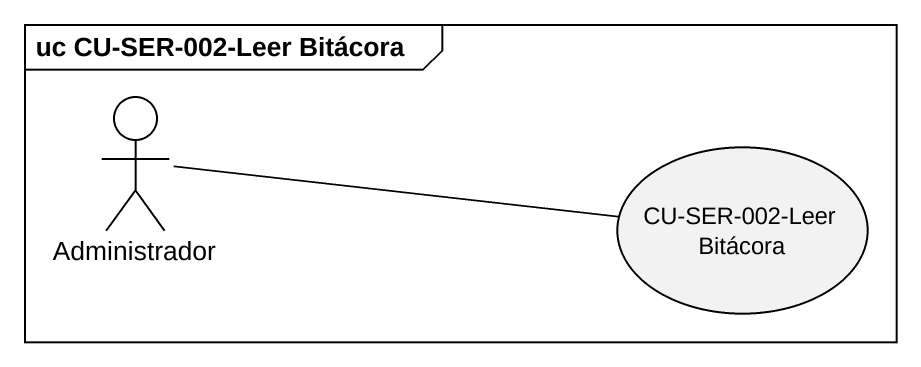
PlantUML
@startuml
mainframe uc CU-SER-002-Leer Bitácora
actor Administrador
usecase "CU-SER-002-Leer Bitácora" as CU_SER_002_Leer_Bitácora
Administrador -right- CU_SER_002_Leer_Bitácora
@enduml
